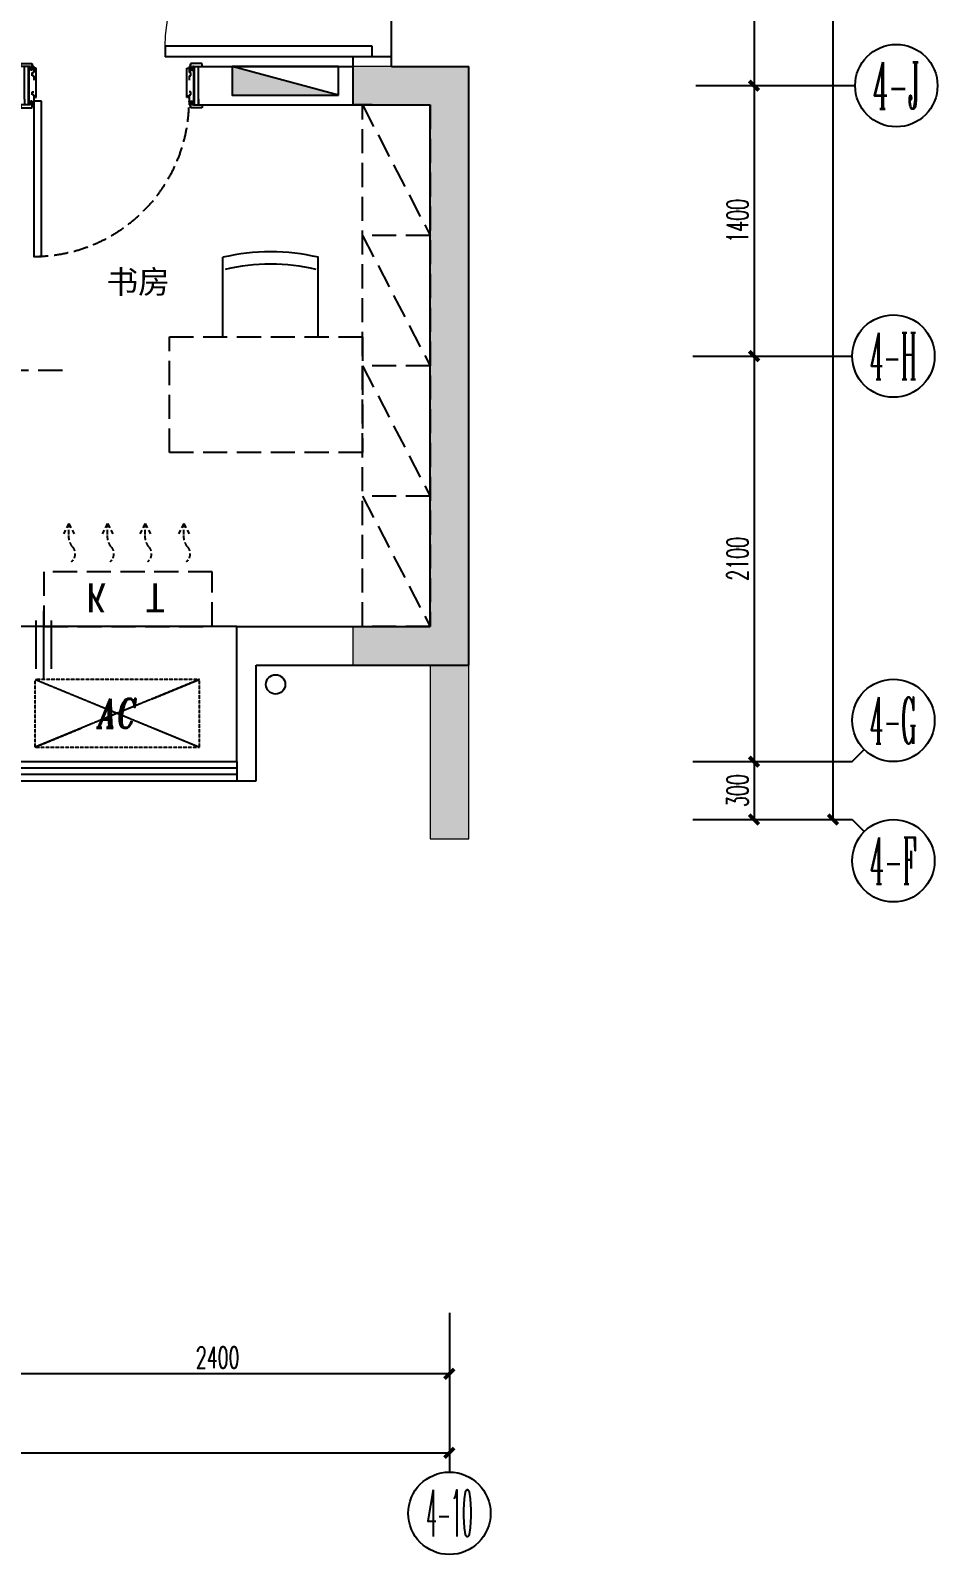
# Model space of a CAD drawing. Extents: x 184967 to 628822, y -100826 to 121332.
# Drawn here: x 343017 to 347714, y 71185 to 79076 of the extents above; entities that cross this region are included whole.
import ezdxf
from ezdxf.enums import TextEntityAlignment as Align

# ---------------------------------------------------------------- set-up
doc = ezdxf.new("R2010")
doc.units = 0
doc.header["$MEASUREMENT"] = 0
for name, pattern in [('__DASH', [0.35, 0.25, -0.1]), ('DASH', [0.35, 0.25, -0.1]), ('HIDDEN', [0.375, 0.25, -0.125])]:
    doc.linetypes.add(name, pattern=pattern)
for name, color, linetype in [('0-固定家具不到顶', 55, 'Continuous'), ('AXIS_TEXT', 7, 'Continuous'), ('E-空调', 51, 'Continuous'), ('KT', 8, 'DASH'), ('P11-平面门套', 47, 'Continuous'), ('P11-平面门扇', 47, 'Continuous'), ('P13-文字说明', 52, 'Continuous'), ('PUB_DIM', 3, 'Continuous'), ('VPIPE-凝结', 150, 'TG_N'), ('WALL', 145, 'Continuous'), ('WINDOW', 141, 'Continuous'), ('栏杆', 4, 'Continuous')]:
    doc.layers.add(name, color=color, linetype=linetype)
doc.layers.add('4#6#-col-2F~31F$0$COLU', color=7, linetype='Continuous', lineweight=0)
doc.layers.add('4#6#-col-2F~31F$0$COLU_HATCH', color=251, linetype='Continuous', lineweight=0)
doc.styles.add('_TCH_AXIS', font='COMPLEX', dxfattribs={"bigfont": 'GBCBIG'})
doc.styles.add('COMPLEX', font='COMPLEX')
doc.styles.add('ENGLISH', font='italict.shx')
doc.styles.add('TG_LINETYPE', font='GBXWXT', dxfattribs={"width": 0.7, "height": 3, "bigfont": 'GBCBIG'})
doc.styles.add('尺寸标注', font='txt.shx', dxfattribs={"width": 0.6, "height": 110})
doc.styles.add('文字标注', font='')
doc.styles.get('文字标注').set_extended_font_data('SimSun')
doc.linetypes.add('TG_N', pattern='A,3,-0.34,["N",TG_LINETYPE,S=0.1,R=0,X=-0.23,Y=-0.08],0', length=3.34)
doc.dimstyles.new('1-50', dxfattribs={"dimscale": 50, "dimtxt": 110, "dimasz": 1, "dimexe": 2, "dimexo": 2, "dimgap": 0.6, "dimtad": 1, "dimdec": 0, "dimrnd": 5, "dimtxsty": '尺寸标注', "dimblk": 'ARCHTICK', "dimcen": 2.5, "dimclrd": 251, "dimclre": 251, "dimclrt": 50, "dimadec": 0, "dimazin": 0, "dimtfac": 1, "dimtdec": 0, "dimtix": 1, "dimtmove": 2, "dimatfit": 3, "dimldrblk": 'DOT', "dimfxl": 1, "dimarcsym": 0})

# ---------------------------------------------------------------- blocks, each defined once
blk = doc.blocks.new('A$C0EE42455')
at = {"color": 251, "linetype": 'HIDDEN', "ltscale": 100}
for p, q in [((147.3, 652.1), (120.1, 598.3)), ((147.3, 652.1), (174.4, 598.3)), ((147.3, 594.7), (147.3, 652.1)), ((347.6, 652.1), (320.4, 598.3)), ((347.6, 594.7), (347.6, 652.1)), ((347.6, 652.1), (374.8, 598.3)), ((542.5, 652.1), (515.3, 598.3)), ((542.5, 594.7), (542.5, 652.1)), ((542.5, 652.1), (569.7, 598.3)), ((742.8, 652.1), (715.6, 598.3)), ((742.8, 594.7), (742.8, 652.1)), ((742.8, 652.1), (769.9, 598.3))]:
    blk.add_line(p, q, dxfattribs=at)
at = {"linetype": 'DASH', "ltscale": 500}
blk.add_lwpolyline([(0, 402.5), (872, 402.5), (872, 119.5), (0, 119.5)], close=True, dxfattribs=at)
at = {"color": 251, "linetype": 'HIDDEN', "ltscale": 100}
for centre, radius, start, end in [((48.1, 590.1), 99.3, 324.40561, 2.66529), ((248.4, 590.1), 99.3, 324.40561, 2.66529), ((443.3, 590.1), 99.3, 324.40561, 2.66529), ((643.6, 590.1), 99.3, 324.40561, 2.66529), ((172.5, 496), 56.8, 140.2307, 227.1069), ((372.8, 496), 56.8, 140.2307, 227.1069), ((567.7, 496), 56.8, 140.2307, 227.1069), ((768, 496), 56.8, 140.2307, 227.1069)]:
    blk.add_arc(centre, radius, start, end, dxfattribs=at)
at = {"color": 251, "ltscale": 200, "insert": (652.3, 192.1), "char_height": 150, "attachment_point": 1, "rotation": 180, "style": '文字标注'}
blk.add_mtext('K  T', dxfattribs=at)
blk = doc.blocks.new('awrtt')
at = {"layer": 'KT', "linetype": 'DASH'}
for p, q in [((195123.3, -20712.9), (194273.3, -20712.9)), ((194273.3, -20712.9), (194516.2, -20812.9)), ((195123.3, -20712.9), (194273.3, -21062.9)), ((194273.3, -21062.9), (194273.3, -20712.9)), ((194273.3, -20712.9), (195123.3, -21062.9)), ((194880.5, -20812.9), (195123.3, -20712.9)), ((195123.3, -21062.9), (195123.3, -20712.9)), ((195123.3, -21062.9), (195123.3, -20712.9)), ((194273.3, -21062.9), (194516.2, -20962.9)), ((194880.5, -20962.9), (195123.3, -21062.9)), ((194273.3, -21062.9), (195123.3, -21062.9))]:
    blk.add_line(p, q, dxfattribs=at)
at = {"layer": 'KT', "linetype": 'DASH', "style": 'ENGLISH', "width": 0.75}
blk.add_text('AC', height=150, dxfattribs=at).set_placement((194698.3, -20887.9), align=Align.MIDDLE_CENTER)
blk = doc.blocks.new('$DorLib2D$00000001')
for p, q in [((0.45, 0.975), (0.5, 0.975)), ((0.45, 0), (0.45, 0.975)), ((0.5, 0), (0.5, 0.975)), ((0.5, 0), (0.45, 0))]:
    blk.add_line(p, q)
at = {"lineweight": 13}
blk.add_arc((0.475, 0), 0.975, 91.46928, 180, dxfattribs=at)
blk = doc.blocks.new('$WINLIB2D$00000001')
at = {"color": 0}
for points in [[(-0.5, 0.5), (-0.5, -0.5)], [(-0.5, 0.5), (0.5, 0.5)], [(0.5, -0.5), (0.5, 0.5)], [(0.5, 0.1667), (-0.5, 0.1667)], [(0.5, -0.1667), (-0.5, -0.1667)], [(-0.5, -0.5), (0.5, -0.5)]]:
    blk.add_lwpolyline(points, dxfattribs=at)
blk = doc.blocks.new('_ArchTick')
at = {"color": 0, "linetype": 'ByBlock', "const_width": 0.4}
blk.add_lwpolyline([(-0.5, -0.5), (0.5, 0.5)], dxfattribs=at)
blk = doc.blocks.new('*D1781')
at = {"layer": 'Defpoints', "color": 0, "linetype": 'ByBlock', "transparency": 16777216}
for p in [(346447.5, 83690.6), (347172.7, 83690.6), (346447.5, 74990.6)]:
    blk.add_point(p, dxfattribs=at)
at = {"layer": 'PUB_DIM', "color": 251, "lineweight": -2, "transparency": 16777216}
for p, q in [((346922.7, 83690.6), (347272.7, 83690.6)), ((347172.7, 74990.6), (347172.7, 83690.6)), ((346922.7, 74990.6), (347272.7, 74990.6))]:
    blk.add_line(p, q, dxfattribs=at)
at = {"layer": 'PUB_DIM', "color": 251, "linetype": 'ByBlock', "lineweight": -2, "transparency": 16777216, "xscale": 50, "yscale": 50, "zscale": 50}
for p, rotation in [((347172.7, 83690.6), 90), ((347172.7, 74990.6), 270)]:
    blk.add_blockref('_ArchTick', p, dxfattribs=dict(at, rotation=rotation))
at = {"layer": 'PUB_DIM', "color": 50, "linetype": 'ByBlock', "transparency": 16777216, "insert": (347087.7, 79340.6), "char_height": 110, "attachment_point": 5, "rotation": 90, "style": '尺寸标注'}
blk.add_mtext('8700', dxfattribs=at)
blk = doc.blocks.new('_Dot')
at = {"color": 0, "linetype": 'ByBlock', "lineweight": -2}
blk.add_line((-0.5, 0), (-1, 0), dxfattribs=at)
at = {"color": 0, "linetype": 'ByBlock', "const_width": 0.5}
blk.add_lwpolyline([(-0.25, 0, 1), (0.25, 0, 1)], format="xyb", close=True, dxfattribs=at)
blk = doc.blocks.new('*D1785')
at = {"layer": 'Defpoints', "color": 0, "linetype": 'ByBlock', "transparency": 16777216}
for p in [(346447.5, 80190.6), (346447.5, 78790.6), (346763.7, 78790.6)]:
    blk.add_point(p, dxfattribs=at)
at = {"layer": 'PUB_DIM', "color": 251, "lineweight": -2, "transparency": 16777216}
for p, q in [((346547.5, 80190.6), (346863.7, 80190.6)), ((346763.7, 80190.6), (346763.7, 78790.6)), ((346547.5, 78790.6), (346863.7, 78790.6))]:
    blk.add_line(p, q, dxfattribs=at)
at = {"layer": 'PUB_DIM', "color": 251, "linetype": 'ByBlock', "lineweight": -2, "transparency": 16777216, "xscale": 50, "yscale": 50, "zscale": 50}
for p, rotation in [((346763.7, 80190.6), 90), ((346763.7, 78790.6), 270)]:
    blk.add_blockref('_ArchTick', p, dxfattribs=dict(at, rotation=rotation))
at = {"layer": 'PUB_DIM', "color": 50, "linetype": 'ByBlock', "transparency": 16777216, "insert": (346678.7, 79490.6), "char_height": 110, "attachment_point": 5, "rotation": 90, "style": '尺寸标注'}
blk.add_mtext('1400', dxfattribs=at)
blk = doc.blocks.new('*D1786')
at = {"layer": 'Defpoints', "color": 0, "linetype": 'ByBlock', "transparency": 16777216}
for p in [(346447.5, 78790.6), (346447.5, 77390.6), (346763.7, 77390.6)]:
    blk.add_point(p, dxfattribs=at)
at = {"layer": 'PUB_DIM', "color": 251, "lineweight": -2, "transparency": 16777216}
for p, q in [((346547.5, 78790.6), (346863.7, 78790.6)), ((346763.7, 78790.6), (346763.7, 77390.6)), ((346547.5, 77390.6), (346863.7, 77390.6))]:
    blk.add_line(p, q, dxfattribs=at)
at = {"layer": 'PUB_DIM', "color": 251, "linetype": 'ByBlock', "lineweight": -2, "transparency": 16777216, "xscale": 50, "yscale": 50, "zscale": 50}
for p, rotation in [((346763.7, 78790.6), 90), ((346763.7, 77390.6), 270)]:
    blk.add_blockref('_ArchTick', p, dxfattribs=dict(at, rotation=rotation))
at = {"layer": 'PUB_DIM', "color": 50, "linetype": 'ByBlock', "transparency": 16777216, "insert": (346678.7, 78090.6), "char_height": 110, "attachment_point": 5, "rotation": 90, "style": '尺寸标注'}
blk.add_mtext('1400', dxfattribs=at)
blk = doc.blocks.new('*D1787')
at = {"layer": 'Defpoints', "color": 0, "linetype": 'ByBlock', "transparency": 16777216}
for p in [(346447.5, 77390.6), (346447.5, 75290.6), (346763.7, 75290.6)]:
    blk.add_point(p, dxfattribs=at)
at = {"layer": 'PUB_DIM', "color": 251, "lineweight": -2, "transparency": 16777216}
for p, q in [((346547.5, 77390.6), (346863.7, 77390.6)), ((346763.7, 77390.6), (346763.7, 75290.6)), ((346547.5, 75290.6), (346863.7, 75290.6))]:
    blk.add_line(p, q, dxfattribs=at)
at = {"layer": 'PUB_DIM', "color": 251, "linetype": 'ByBlock', "lineweight": -2, "transparency": 16777216, "xscale": 50, "yscale": 50, "zscale": 50}
for p, rotation in [((346763.7, 77390.6), 90), ((346763.7, 75290.6), 270)]:
    blk.add_blockref('_ArchTick', p, dxfattribs=dict(at, rotation=rotation))
at = {"layer": 'PUB_DIM', "color": 50, "linetype": 'ByBlock', "transparency": 16777216, "insert": (346678.7, 76340.6), "char_height": 110, "attachment_point": 5, "rotation": 90, "style": '尺寸标注'}
blk.add_mtext('2100', dxfattribs=at)
blk = doc.blocks.new('*D1788')
at = {"layer": 'Defpoints', "color": 0, "linetype": 'ByBlock', "transparency": 16777216}
for p in [(346447.5, 75290.6), (346447.5, 74990.6), (346763.7, 74990.6)]:
    blk.add_point(p, dxfattribs=at)
at = {"layer": 'PUB_DIM', "color": 251, "lineweight": -2, "transparency": 16777216}
for p, q in [((346547.5, 75290.6), (346863.7, 75290.6)), ((346763.7, 75290.6), (346763.7, 74990.6)), ((346547.5, 74990.6), (346863.7, 74990.6))]:
    blk.add_line(p, q, dxfattribs=at)
at = {"layer": 'PUB_DIM', "color": 251, "linetype": 'ByBlock', "lineweight": -2, "transparency": 16777216, "xscale": 50, "yscale": 50, "zscale": 50}
for p, rotation in [((346763.7, 75290.6), 90), ((346763.7, 74990.6), 270)]:
    blk.add_blockref('_ArchTick', p, dxfattribs=dict(at, rotation=rotation))
at = {"layer": 'PUB_DIM', "color": 50, "linetype": 'ByBlock', "transparency": 16777216, "insert": (346678.7, 75140.6), "char_height": 110, "attachment_point": 5, "rotation": 90, "style": '尺寸标注'}
blk.add_mtext('300', dxfattribs=at)
blk = doc.blocks.new('_AXISO')
blk.add_circle((0, 0), 0.5)
at = {"layer": 'AXIS_TEXT', "style": 'COMPLEX', "width": 1.041667}
blk.add_attdef('A', text='', height=0.56, dxfattribs=at).set_placement((-0.25, -0.28), (0.25, -0.28), align=Align.FIT)
blk = doc.blocks.new('*D1796')
at = {"layer": 'Defpoints', "color": 0, "linetype": 'ByBlock', "transparency": 16777216}
for p in [(332486, 72437), (345186, 72437), (345186, 71711.8)]:
    blk.add_point(p, dxfattribs=at)
at = {"layer": 'PUB_DIM', "color": 251, "lineweight": -2, "transparency": 16777216}
for p, q in [((332486, 71961.8), (332486, 71611.8)), ((345186, 71961.8), (345186, 71611.8)), ((332486, 71711.8), (345186, 71711.8))]:
    blk.add_line(p, q, dxfattribs=at)
at = {"layer": 'PUB_DIM', "color": 251, "linetype": 'ByBlock', "lineweight": -2, "transparency": 16777216, "xscale": 50, "yscale": 50, "zscale": 50, "rotation": 180}
blk.add_blockref('_ArchTick', (332486, 71711.8), dxfattribs=at)
at = {"layer": 'PUB_DIM', "color": 251, "linetype": 'ByBlock', "lineweight": -2, "transparency": 16777216, "xscale": 50, "yscale": 50, "zscale": 50}
blk.add_blockref('_ArchTick', (345186, 71711.8), dxfattribs=at)
at = {"layer": 'PUB_DIM', "color": 50, "linetype": 'ByBlock', "transparency": 16777216, "insert": (338836, 71796.8), "char_height": 110, "attachment_point": 5, "style": '尺寸标注'}
blk.add_mtext('12700', dxfattribs=at)
blk = doc.blocks.new('*D1797')
at = {"layer": 'Defpoints', "color": 0, "linetype": 'ByBlock', "transparency": 16777216}
for p in [(342786, 72437), (345186, 72437), (342786, 72120.8)]:
    blk.add_point(p, dxfattribs=at)
at = {"layer": 'PUB_DIM', "color": 251, "lineweight": -2, "transparency": 16777216}
for p, q in [((342786, 72337), (342786, 72020.8)), ((345186, 72337), (345186, 72020.8)), ((345186, 72120.8), (342786, 72120.8))]:
    blk.add_line(p, q, dxfattribs=at)
at = {"layer": 'PUB_DIM', "color": 251, "linetype": 'ByBlock', "lineweight": -2, "transparency": 16777216, "xscale": 50, "yscale": 50, "zscale": 50, "rotation": 180}
blk.add_blockref('_ArchTick', (342786, 72120.8), dxfattribs=at)
at = {"layer": 'PUB_DIM', "color": 251, "linetype": 'ByBlock', "lineweight": -2, "transparency": 16777216, "xscale": 50, "yscale": 50, "zscale": 50}
blk.add_blockref('_ArchTick', (345186, 72120.8), dxfattribs=at)
at = {"layer": 'PUB_DIM', "color": 50, "linetype": 'ByBlock', "transparency": 16777216, "insert": (343986, 72205.8), "char_height": 110, "attachment_point": 5, "style": '尺寸标注'}
blk.add_mtext('2400', dxfattribs=at)
blk = doc.blocks.new('*U792')
at = {"color": 251}
for p, q in [((20.1, 125), (20.1, -25)), ((920.1, 125), (920.1, -25))]:
    blk.add_line(p, q, dxfattribs=at)
at = {"layer": 'P11-平面门套', "ltscale": 200}
for p, q in [((0, 168.4), (1.6, 170)), ((0, 155), (0, 168.4)), ((1.6, 170), (58.4, 170)), ((58.4, 170), (60, 168.4)), ((60, 168.4), (60, 140)), ((60, 135), (60, 167)), ((881.8, 170), (880.2, 168.4)), ((880.2, 168.4), (880.2, 140)), ((880.2, 135), (880.2, 167)), ((938.6, 170), (881.8, 170)), ((940.2, 168.4), (938.6, 170)), ((940.2, 155), (940.2, 168.4)), ((51, 155), (0, 155)), ((40, 155), (40, -45)), ((43, -45), (43, 155)), ((43, 155), (43, -45)), ((51, 135), (51, 155)), ((52, 140), (51, 141)), ((60, 135), (51, 135)), ((60, 140), (52, 140)), ((59, 102.8), (59, 86.8)), ((68, 102.8), (59, 102.8)), ((59, 86.8), (68, 86.8)), ((68, 155), (60, 155)), ((68, 102.8), (68, 155)), ((68, 117), (72.1, 117)), ((72.1, 109.3), (72.1, 117)), ((72.1, 109.3), (75.9, 109.3)), ((75.9, 109.3), (75.9, 117)), ((75.9, 117), (80, 117)), ((80, 117), (80, -35)), ((860.2, 117), (860.2, -35)), ((864.2, 117), (860.2, 117)), ((864.2, 109.3), (864.2, 117)), ((868.1, 109.3), (864.2, 109.3)), ((872.2, 117), (868.1, 117)), ((868.1, 109.3), (868.1, 117)), ((872.2, 155), (880.2, 155)), ((872.2, 102.8), (872.2, 155)), ((872.2, 102.8), (881.2, 102.8)), ((881.2, 86.8), (872.2, 86.8)), ((880.2, 140), (888.2, 140)), ((880.2, 135), (889.2, 135)), ((881.2, 102.8), (881.2, 86.8)), ((888.2, 140), (889.2, 141)), ((889.2, 135), (889.2, 155)), ((889.2, 155), (940.2, 155)), ((897.2, -45), (897.2, 155)), ((897.2, 155), (897.2, -45)), ((900.2, 155), (900.2, -45)), ((68, 3.4), (59, 3.4)), ((59, 3.4), (59, -12.6)), ((68, 3.4), (68, 26.8)), ((872.2, 3.4), (872.2, 26.8)), ((872.2, 3.4), (881.2, 3.4)), ((881.2, 3.4), (881.2, -12.6)), ((51, -45), (0, -45)), ((0, -45), (0, -58.4)), ((0, -58.4), (1.6, -60)), ((1.6, -60), (58.4, -60)), ((43, -45), (51, -45)), ((60, -25), (51, -25)), ((51, -25), (51, -45)), ((52, -30), (51, -31)), ((60, -30), (52, -30)), ((58.4, -60), (60, -58.4)), ((59, -12.6), (68, -12.6)), ((60, -25), (60, -58.4)), ((60, -58), (60, -30)), ((68, -45), (60, -45)), ((68, -45), (68, -12.6)), ((80, -35), (68, -35)), ((860.2, -35), (872.2, -35)), ((872.2, -45), (872.2, -12.6)), ((881.2, -12.6), (872.2, -12.6)), ((872.2, -45), (880.2, -45)), ((880.2, -25), (880.2, -58.4)), ((880.2, -25), (889.2, -25)), ((880.2, -30), (888.2, -30)), ((880.2, -58), (880.2, -30)), ((881.8, -60), (880.2, -58.4)), ((938.6, -60), (881.8, -60)), ((888.2, -30), (889.2, -31)), ((889.2, -25), (889.2, -45)), ((889.2, -45), (940.2, -45)), ((897.2, -45), (889.2, -45)), ((940.2, -58.4), (938.6, -60)), ((940.2, -45), (940.2, -58.4))]:
    blk.add_line(p, q, dxfattribs=at)
at = {"layer": 'P11-平面门套'}
for p, q in [((20.1, 125), (20.1, 155)), ((920.1, 125), (920.1, 155)), ((20.1, -25), (20.1, -45)), ((920.1, -25), (920.1, -45))]:
    blk.add_line(p, q, dxfattribs=at)
blk = doc.blocks.new('A$C087C765B')
blk.add_lwpolyline([(764.2, 0), (804.2, 0), (804.2, 804.2), (764.2, 804.2)], close=True)
at = {"color": 250, "linetype": 'DASH', "ltscale": 300}
blk.add_arc((804.2, 0), 804.2, 90, 180, dxfattribs=at)
blk = doc.blocks.new('A$C66E365A4')
at = {"layer": '栏杆'}
for p, q in [((0, 0), (0, -350)), ((-40, -50), (-40, -300)), ((40, -50), (40, -300))]:
    blk.add_line(p, q, dxfattribs=at)
blk = doc.blocks.new('A$C78495FA6')
h = blk.add_hatch(color=1)
h.dxf.hatch_style = 1
h.paths.add_polyline_path([(0, -130), (150, 420), (0, 420)])
at = {"color": 1}
blk.add_line((0, -130), (150, 420), dxfattribs=at)
blk.add_lwpolyline([(0, -130), (150, -130), (150, 420), (0, 420)], close=True, dxfattribs=at)
blk = doc.blocks.new('dawdsfds')
at = {"ltscale": 500}
for p, q in [((-223545.9, -57062.6, -4141.9), (-223134.8, -57062.6, -4141.9)), ((-223545.9, -57555.5, -4141.9), (-223134.8, -57555.5, -4141.9))]:
    blk.add_line(p, q, dxfattribs=at)
for centre, radius, start, end in [((-224184.4, -57310.1, -4141.9), 1014.3, 346.54348, 13.45652), ((-224181, -57310.1, -4141.9), 1075, 346.68982, 13.31018)]:
    blk.add_arc(centre, radius, start, end, dxfattribs=at)

msp = doc.modelspace()

# ---------------------------------------------------------------- hatches: boundary and pattern name
at = {"layer": '4#6#-col-2F~31F$0$COLU_HATCH'}
msp.add_hatch(color=252, dxfattribs=at).paths.add_polyline_path([(345286, 74890.6), (345286, 78890.6), (344686, 78890.6), (344686, 78690.6), (345086, 78690.6), (345086, 75990.6), (344686, 75990.6), (344686, 75790.6), (345086, 75790.6), (345086, 74890.6)])

# ---------------------------------------------------------------- linework, layer by layer
at = {"layer": '0-固定家具不到顶', "linetype": 'DASH', "ltscale": 500}
for points in [[(344736, 78690.6), (345086, 78690.6), (345086, 75990.6), (344736, 75990.6)], [(344736, 77490.6), (344736, 76890.6), (343736, 76890.6), (343736, 77490.6)]]:
    msp.add_lwpolyline(points, close=True, dxfattribs=at)
msp.add_lwpolyline([(344736, 78690.6), (345086, 78015.6), (344736, 78015.6), (345086, 77340.6), (344736, 77340.6), (345086, 76665.6), (344736, 76665.6), (345086, 75990.6)], dxfattribs=at)
at = {"layer": '4#6#-col-2F~31F$0$COLU', "color": 6}
msp.add_lwpolyline([(345286, 74890.6), (345286, 78890.6), (344686, 78890.6), (344686, 78690.6), (345086, 78690.6), (345086, 75990.6), (344686, 75990.6), (344686, 75790.6), (345086, 75790.6), (345086, 74890.6)], close=True, dxfattribs=at)
at = {"layer": 'PUB_DIM', "linetype": 'ByBlock'}
for p, q in [((346462.5, 78790.6), (347287.3, 78790.6)), ((346447.5, 77390.6), (347272.3, 77390.6)), ((346447.5, 75290.6), (347272.3, 75290.6)), ((347272.3, 75290.6), (347334.8, 75353.1)), ((346447.5, 74990.6), (347272.3, 74990.6)), ((347272.3, 74990.6), (347334.8, 74928.2)), ((345186, 72437), (345186, 71612.2))]:
    msp.add_line(p, q, dxfattribs=at)
at = {"layer": 'VPIPE-凝结', "linetype": 'Continuous'}
msp.add_circle((344286, 75690.6), 50, dxfattribs=at)
at = {"layer": 'WALL'}
for p, q in [((344886, 78940.6), (344686, 78940.6)), ((344686, 78940.6), (344686, 78690.6)), ((344886, 78890.6), (344886, 78940.6)), ((343886, 78890.6), (344686, 78890.6)), ((344886, 78890.6), (345186, 78890.6)), ((344886, 78890.6), (345286, 78890.6)), ((345286, 75790.6), (345286, 78890.6)), ((343886, 78690.6), (344686, 78690.6)), ((344686, 78690.6), (345086, 78690.6)), ((344786, 78690.6), (344686, 78690.6)), ((345086, 75990.6), (345086, 78690.6)), ((344086, 75290.6), (344086, 75990.6)), ((344086, 75990.6), (345086, 75990.6)), ((344186, 75190.6), (344186, 75790.6)), ((344186, 75790.6), (345286, 75790.6)), ((344086, 75290.6), (344086, 75190.6)), ((344086, 75190.6), (344186, 75190.6))]:
    msp.add_line(p, q, dxfattribs=at)
at = {"layer": 'WALL', "color": 6, "linetype": '__DASH', "ltscale": 500}
msp.add_line((343182.1, 77315.8), (338792.6, 77315.8), dxfattribs=at)
at = {"layer": 'WALL'}
msp.add_lwpolyline([(343886, 78690.6), (343886, 78890.6)], dxfattribs=at)
at = {"layer": 'WINDOW'}
for p, q in [((344886, 78940.6), (344886, 80040.6)), ((344086, 75990.6), (342886, 75990.6))]:
    msp.add_line(p, q, dxfattribs=at)

# ---------------------------------------------------------------- block references
at = {"rotation": 90}
msp.add_blockref('A$C78495FA6', (344481, 78740.6), dxfattribs=at)
msp.add_blockref('awrtt', (148768.2, 96429.1))
at = {"layer": '0-固定家具不到顶', "linetype": 'DASH', "ltscale": 500, "rotation": 90}
msp.add_blockref('dawdsfds', (286950.4, 301036.6, 4141.9), dxfattribs=at)
at = {"layer": 'E-空调', "xscale": -1}
msp.add_blockref('A$C0EE42455', (343958, 75871.2), dxfattribs=at)
at = {"layer": 'KT', "color": 2, "extrusion": (0, 0, -1), "xscale": -1, "zscale": -1, "rotation": 180}
msp.add_blockref('A$C66E365A4', (-343086, 75721), dxfattribs=at)
at = {"layer": 'P11-平面门套', "rotation": 180}
msp.add_blockref('*U792', (343906.1, 78845.6), dxfattribs=at)
at = {"layer": 'P11-平面门扇', "rotation": 180}
msp.add_blockref('A$C087C765B', (343838.1, 78710.6), dxfattribs=at)
at = {"layer": 'PUB_DIM', "linetype": 'ByBlock'}
ref = msp.add_blockref('_AXISO', (347500.7, 78790.6), dxfattribs=dict(at, xscale=426.6560000000001, yscale=426.6560000000001, zscale=426.6560000000001))
ref.add_attrib('A', '4-J', dxfattribs={"layer": 'AXIS_TEXT', "height": 241.35, "style": '_TCH_AXIS', "width": 0.362069}).set_placement((347380, 78670), (347621.3, 78670), align=Align.FIT)
ref = msp.add_blockref('_AXISO', (347485.7, 77390.6), dxfattribs=dict(at, xscale=426.6560000000001, yscale=426.6560000000001, zscale=426.6560000000001))
ref.add_attrib('A', '4-H', dxfattribs={"layer": 'AXIS_TEXT', "height": 241.35, "style": '_TCH_AXIS', "width": 0.313433}).set_placement((347365, 77270), (347606.3, 77270), align=Align.FIT)
ref = msp.add_blockref('_AXISO', (347485.7, 75504), dxfattribs=dict(at, xscale=426.6560000000001, yscale=426.6560000000001, zscale=426.6560000000001))
ref.add_attrib('A', '4-G', dxfattribs={"layer": 'AXIS_TEXT', "height": 241.35, "style": '_TCH_AXIS', "width": 0.323077}).set_placement((347365, 75383.3), (347606.3, 75383.3), align=Align.FIT)
ref = msp.add_blockref('_AXISO', (347485.7, 74777.3), dxfattribs=dict(at, xscale=426.6560000000001, yscale=426.6560000000001, zscale=426.6560000000001))
ref.add_attrib('A', '4-F', dxfattribs={"layer": 'AXIS_TEXT', "height": 241.35, "style": '_TCH_AXIS', "width": 0.333333}).set_placement((347365, 74656.6), (347606.3, 74656.6), align=Align.FIT)
ref = msp.add_blockref('_AXISO', (345186, 71398.8), dxfattribs=dict(at, xscale=426.6560000000001, yscale=426.6560000000001, zscale=426.6560000000001, rotation=180))
ref.add_attrib('A', '4-10', dxfattribs={"layer": 'AXIS_TEXT', "height": 241.35, "style": '_TCH_AXIS', "width": 0.276316}).set_placement((345065.3, 71278.2), (345306.7, 71278.2), align=Align.FIT)
at = {"layer": 'WINDOW', "xscale": -1100, "yscale": 1100, "zscale": 1100, "rotation": 90}
msp.add_blockref('$DorLib2D$00000001', (344786, 79490.6), dxfattribs=at)
at = {"layer": 'WINDOW', "xscale": 1200, "yscale": -100, "zscale": 1200}
msp.add_blockref('$WINLIB2D$00000001', (343486, 75240.6), dxfattribs=at)

# ---------------------------------------------------------------- texts
at = {"layer": 'P13-文字说明', "color": 52, "style": '文字标注'}
msp.add_text('书房', height=120, dxfattribs=at).set_placement((343410.7, 77715.1))

# ---------------------------------------------------------------- dimensions: what is measured, and where the dimension line sits
at = {"layer": 'PUB_DIM', "linetype": 'ByBlock'}
for p1, p2, picture, middle in [((346447.5, 74990.6), (346447.5, 83690.6), '*D1781', (347087.7, 79340.6)), ((332486, 72437), (345186, 72437), '*D1796', (338836, 71796.8))]:
    dim = msp.add_aligned_dim(p1=p1, p2=p2, distance=-725.2, dimstyle='1-50', override={"dimfxl": 5, "dimfxlon": 1}, dxfattribs=at)
    dim.commit()
    dim.dimension.update_dxf_attribs({"geometry": picture, "text_midpoint": middle})
for base, p1, p2, angle, picture, middle in [((346763.7, 78790.6), (346447.5, 80190.6), (346447.5, 78790.6), 270, '*D1785', (346678.7, 79490.6)), ((346763.7, 77390.6), (346447.5, 78790.6), (346447.5, 77390.6), 270, '*D1786', (346678.7, 78090.6)), ((346763.7, 75290.6), (346447.5, 77390.6), (346447.5, 75290.6), 270, '*D1787', (346678.7, 76340.6)), ((346763.7, 74990.6), (346447.5, 75290.6), (346447.5, 74990.6), 270, '*D1788', (346678.7, 75140.6)), ((342786, 72120.8), (345186, 72437), (342786, 72437), 180, '*D1797', (343986, 72205.8))]:
    dim = msp.add_linear_dim(base=base, p1=p1, p2=p2, angle=angle, dimstyle='1-50', override={"dimfxl": 5, "dimfxlon": 1}, dxfattribs=at)
    dim.commit()
    dim.dimension.update_dxf_attribs({"geometry": picture, "text_midpoint": middle})

doc.saveas('drawing.dxf')
